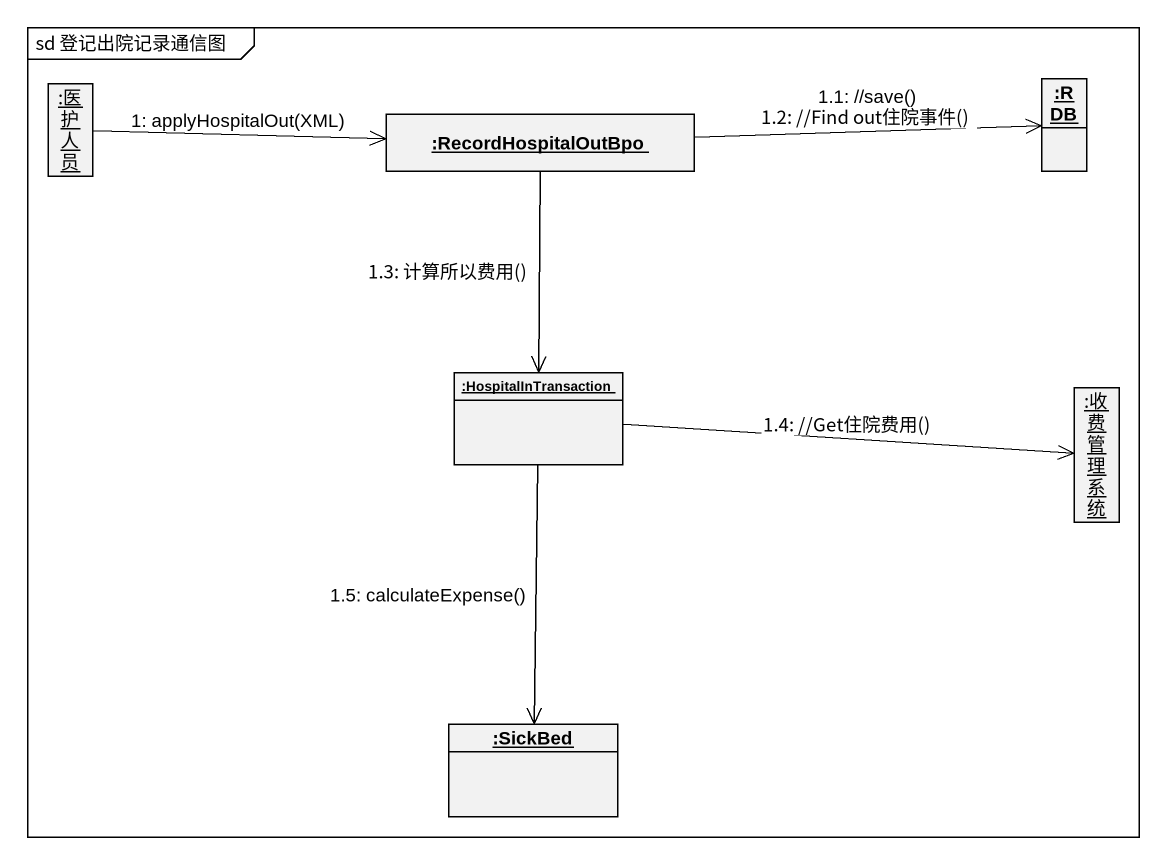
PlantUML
@startuml
mainframe sd 登记出院记录通信图
hide circle
hide empty members
object ":医护人员" as 医护人员
object ":RDB" as RDB
object ":RecordHospitalOutBpo" as RecordHospitalOutBpo
object ":HospitalInTransaction" as HospitalInTransaction
object ":收费管理系统" as 收费管理系统
object ":SickBed" as SickBed
医护人员 -right-> RecordHospitalOutBpo : 1: applyHospitalOut(XML)
RecordHospitalOutBpo -right-> RDB : 1.1: //save()\n1.2: //Find out住院事件()
RecordHospitalOutBpo --> HospitalInTransaction : 1.3: 计算所以费用()
HospitalInTransaction -right-> 收费管理系统 : 1.4: //Get住院费用()
HospitalInTransaction --> SickBed : 1.5: calculateExpense()
@enduml
